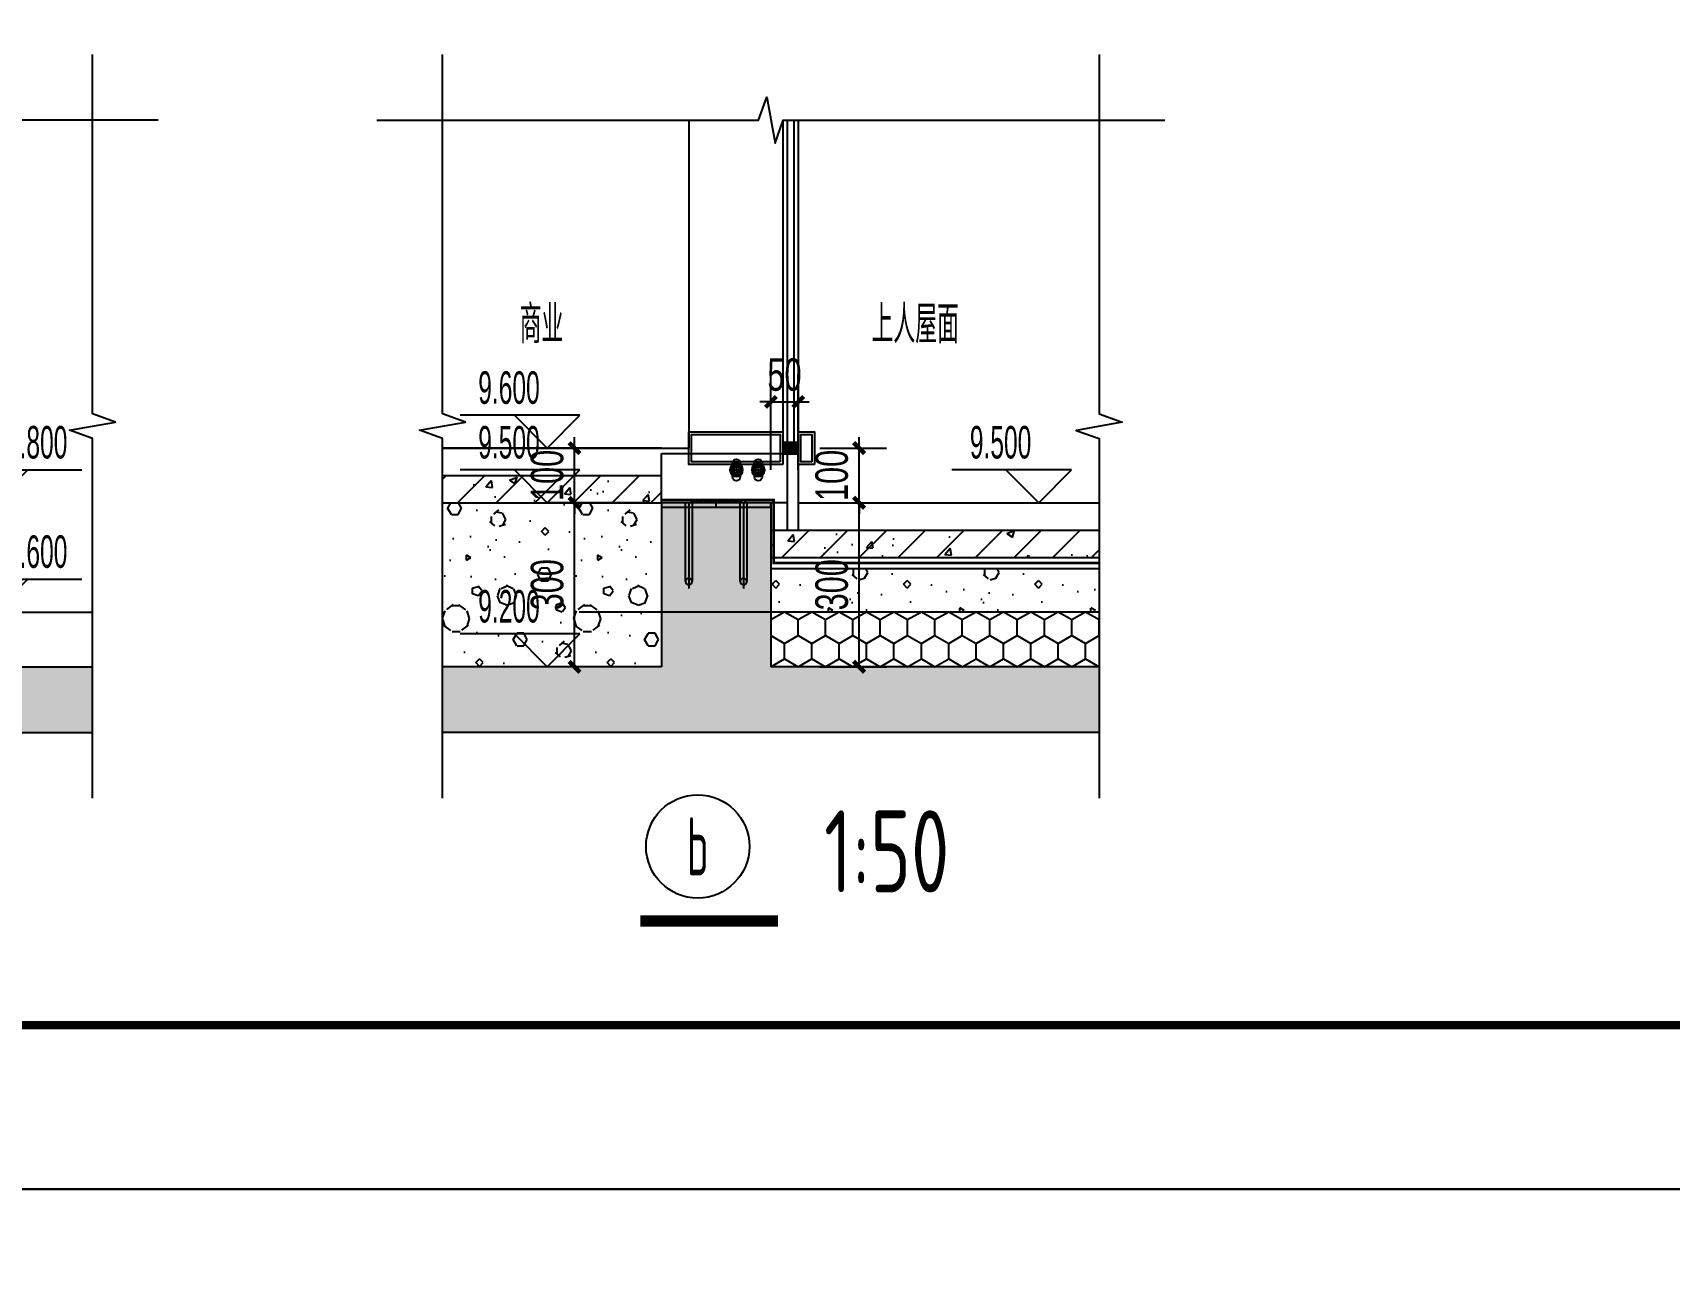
# Model space of a CAD drawing. Extents: x -409435 to 356702, y -107829 to 330904.
# Drawn here: x -6385 to 8573, y 151967 to 163276 of the extents above; entities that cross this region are included whole.
import ezdxf
from ezdxf.enums import TextEntityAlignment as Align

# ---------------------------------------------------------------- set-up
doc = ezdxf.new("R2010")
doc.units = 0
doc.header["$LTSCALE"] = 1000
doc.header["$MEASUREMENT"] = 0
doc.linetypes.add('DASH', pattern=[0.35, 0.25, -0.1])
for name, color, linetype in [('01-标注_尺寸', 124, 'Continuous'), ('01-标注_标高', 200, 'Continuous'), ('01-标注_符号', 200, 'Continuous'), ('02-TEXT_标注', 130, 'Continuous'), ('05-填充_天正', 26, 'Continuous'), ('A-C_窗', 140, 'Continuous'), ('A-D_龙骨', 152, 'Continuous'), ('A-O_屋面', 201, 'Continuous'), ('A-SUR_保温', 222, 'Continuous'), ('A-SUR_面层', 191, 'Continuous'), ('A_STR-砼墙', 51, 'Continuous'), ('DIM_SYMB', 3, 'Continuous'), ('建-标注-文本', 254, 'Continuous'), ('钢龙骨', 173, 'Continuous')]:
    doc.layers.add(name, color=color, linetype=linetype)
doc.layers.add('04-不打印_辅助线', color=165, linetype='Continuous', plot=False)
doc.styles.add('_TCH_DIM', font='ros.shx', dxfattribs={"width": 0.8, "height": 2, "bigfont": 'jd.shx'})
doc.styles.add('_TCH_DIM_T3', font='ros.shx', dxfattribs={"width": 0.705882, "bigfont": 'jd.shx'})
doc.styles.get("Standard").update_dxf_attribs({"font": 'GBENOR', "bigfont": 'GBCBIG'})
doc.dimstyles.new('_TCH_ARCH&&20', dxfattribs={"dimtxt": 59.5, "dimasz": 20, "dimexe": 50, "dimexo": 60, "dimgap": 20, "dimtad": 1, "dimdec": 0, "dimzin": 0, "dimdsep": 46, "dimtxsty": '_TCH_DIM_T3', "dimblk": 'ARCHTICK', "dimcen": 0.09, "dimclrt": 7, "dimazin": 2, "dimtfac": 1, "dimtdec": 0, "dimtix": 1, "dimtmove": 2, "dimatfit": 3, "dimfxl": 0, "dimtolj": 1, "dimtzin": 0, "dimarcsym": 0})

# ---------------------------------------------------------------- blocks, each defined once
blk = doc.blocks.new('图框-A1+1-4')
for points, const_width in [([(0, 0), (1051, 0), (1051, 594), (0, 594)], 0.05), ([(976, 584), (25, 584), (25, 10), (976, 10)], 0.5)]:
    blk.add_lwpolyline(points, close=True, dxfattribs=dict(const_width=const_width))
blk = doc.blocks.new('X-104 14#平面')
for points in [[(-18433.5, 152700), (139216.5, 152700), (139216.5, 241800), (-18433.5, 241800)], [(-18433.5, 63600), (139216.5, 63600), (139216.5, 152700), (-18433.5, 152700)]]:
    blk.add_lwpolyline(points, close=True)
at = {"xscale": 150, "yscale": 150, "zscale": 150}
for p in [(-18433.5, 152700), (-18433.5, 63600)]:
    blk.add_blockref('图框-A1+1-4', p, dxfattribs=at)
blk = doc.blocks.new('A$C3E4542A3')
at = {"layer": '钢龙骨', "color": 8}
for p, q in [((75, 90), (-25, 90)), ((-35, 60), (-61, 60)), ((-55, 73), (-55, 47)), ((-48, 73), (-48, 47)), ((-41, 47), (-41, 73)), ((5, 60), (-21, 60)), ((-15, 73), (-15, 47)), ((-8, 73), (-8, 47)), ((-1, 47), (-1, 73)), ((-71, -8), (-71, 0)), ((-71, 0), (129, 0)), ((-27, 0), (-27, -144)), ((75, 6), (-25, 6)), ((-21, 0), (-21, -156.6)), ((-15, -144), (-15, 0)), ((29, -8), (29, 3)), ((73, 0), (73, -144)), ((79, 0), (79, -156.6)), ((85, -144), (85, 0)), ((129, 0), (129, -8)), ((129, -8), (-71, -8))]:
    blk.add_line(p, q, dxfattribs=at)
for points in [[(129, 90), (-101, 90), (-101, 0), (129, 0)], [(-39, 65.6), (-48, 70), (-57, 65.6), (-57, 54.4), (-48, 50), (-39, 54.4)], [(1, 65.6), (-8, 70), (-17, 65.6), (-17, 54.4), (-8, 50), (1, 54.4)]]:
    blk.add_lwpolyline(points, close=True, dxfattribs=at)
for centre, radius in [((-48, 60), 12), ((-48, 60), 9), ((-48, 60), 6), ((-8, 60), 12), ((-8, 60), 9), ((-8, 60), 6), ((-21, -144), 6), ((79, -144), 6)]:
    blk.add_circle(centre, radius, dxfattribs=at)
for centre, radius, start, end in [((-48, 73), 7, 0, 180), ((-48, 60), 5.05, 180, 90), ((-8, 73), 7, 0, 180), ((-8, 60), 5.05, 180, 90), ((-48, 47), 7, 180, 0), ((-8, 47), 7, 180, 0), ((-20, 0), 5, 0, 180), ((-15, 0), 5, 0, 120), ((-10, 0), 5, 0, 120), ((-5, 0), 5, 0, 120), ((0, 0), 5, 0, 120), ((5, 0), 5, 0, 120), ((10, 0), 5, 0, 120), ((15, 0), 5, 0, 120), ((20, 0), 5, 0, 120), ((25, 0), 5, 0, 120), ((30, 0), 5, 0, 120), ((35, 0), 5, 0, 120), ((40, 0), 5, 0, 120), ((45, 0), 5, 0, 120), ((50, 0), 5, 0, 120), ((55, 0), 5, 0, 120), ((60, 0), 5, 0, 120), ((65, 0), 5, 0, 120), ((70, 0), 5, 0, 120)]:
    blk.add_arc(centre, radius, start, end, dxfattribs=at)
blk = doc.blocks.new('kyuhtr')
for points in [[(-30, -30), (0, -30), (0, 30), (-30, 30)], [(28, -30), (200, -30), (200, 30), (28, 30)], [(-25, -25), (-5, -25), (-5, 25), (-25, 25)], [(33, -25), (195, -25), (195, 25), (33, 25)]]:
    blk.add_lwpolyline(points, close=True)
at = {"const_width": 25}
blk.add_lwpolyline([(28, 0), (0, 0)], dxfattribs=at)
blk = doc.blocks.new('000')
at = {"layer": 'A-C_窗'}
for points in [[(-100, 700), (-100, 100)], [(-92, 700), (-92, 100)], [(-80, 700), (-80, 100)], [(-72, 700), (-72, 100)], [(100, 700), (100, 100)]]:
    blk.add_lwpolyline(points, dxfattribs=at)
at = {"layer": 'A-SUR_面层'}
for p, q in [((-100, 100), (-100, -50)), ((-80, 100), (-80, -50))]:
    blk.add_line(p, q, dxfattribs=at)
at = {"layer": 'A-D_龙骨'}
blk.add_blockref('kyuhtr', (-100, 100), dxfattribs=at)
blk = doc.blocks.new('$LinePat$聚苯板')
at = {"color": 0}
for p, q in [((14.8, -8.6), (0, 0)), ((29.7, 0), (14.8, -8.6)), ((14.8, -8.6), (14.8, -25.7)), ((14.8, -25.7), (0, -34.3)), ((0, -34.3), (0, -51.4)), ((29.7, -34.3), (14.8, -25.7)), ((0, -51.4), (14.8, -60)), ((14.8, -60), (29.7, -51.4))]:
    blk.add_line(p, q, dxfattribs=at)
blk = doc.blocks.new('_ArchTick')
at = {"color": 0, "linetype": 'ByBlock', "const_width": 0.4}
blk.add_lwpolyline([(-0.5, -0.5), (0.5, 0.5)], dxfattribs=at)
blk = doc.blocks.new('*D2899')
at = {"layer": '01-标注_尺寸', "color": 0, "lineweight": -2, "transparency": 16777216}
for p, q in [((-1638.8, 640), (-1638.8, 660)), ((-1710.6, 640), (-1588.8, 640)), ((-1638.8, 540), (-1638.8, 640)), ((-1710.6, 540), (-1588.8, 540)), ((-1638.8, 540), (-1638.8, 520))]:
    blk.add_line(p, q, dxfattribs=at)
at = {"layer": 'Defpoints', "color": 0, "transparency": 16777216}
for p in [(-1770.6, 640), (-1638.8, 640), (-1770.6, 540)]:
    blk.add_point(p, dxfattribs=at)
at = {"layer": '01-标注_尺寸', "color": 0, "lineweight": -2, "transparency": 16777216, "xscale": 20, "yscale": 20, "zscale": 20}
for p, rotation in [((-1638.8, 640), 270), ((-1638.8, 540), 90)]:
    blk.add_blockref('_ArchTick', p, dxfattribs=dict(at, rotation=rotation))
at = {"layer": '01-标注_尺寸', "color": 7, "transparency": 16777216, "insert": (-1688.5, 590), "char_height": 59.5, "attachment_point": 5, "rotation": 90, "style": '_TCH_DIM_T3'}
blk.add_mtext('\\A1;100', dxfattribs=at)
blk = doc.blocks.new('*D2900')
at = {"layer": '01-标注_尺寸', "color": 0, "lineweight": -2, "transparency": 16777216}
for p, q in [((-1710.6, 540), (-1588.8, 540)), ((-1638.8, 240), (-1638.8, 540)), ((-1710.6, 240), (-1588.8, 240))]:
    blk.add_line(p, q, dxfattribs=at)
at = {"layer": 'Defpoints', "color": 0, "transparency": 16777216}
for p in [(-1770.6, 540), (-1638.8, 540), (-1770.6, 240)]:
    blk.add_point(p, dxfattribs=at)
at = {"layer": '01-标注_尺寸', "color": 0, "lineweight": -2, "transparency": 16777216, "xscale": 20, "yscale": 20, "zscale": 20}
for p, rotation in [((-1638.8, 540), 90), ((-1638.8, 240), 270)]:
    blk.add_blockref('_ArchTick', p, dxfattribs=dict(at, rotation=rotation))
at = {"layer": '01-标注_尺寸', "color": 7, "transparency": 16777216, "insert": (-1688.5, 390), "char_height": 59.5, "attachment_point": 5, "rotation": 90, "style": '_TCH_DIM_T3'}
blk.add_mtext('\\A1;300', dxfattribs=at)
blk = doc.blocks.new('*D2901')
at = {"layer": '01-标注_尺寸', "color": 0, "lineweight": -2, "transparency": 16777216}
for p, q in [((-1800, 600), (-1800, 774.5)), ((-1750, 600), (-1750, 774.5)), ((-1800, 724.5), (-1820, 724.5)), ((-1800, 724.5), (-1750, 724.5)), ((-1750, 724.5), (-1730, 724.5))]:
    blk.add_line(p, q, dxfattribs=at)
at = {"layer": 'Defpoints', "color": 0, "transparency": 16777216}
for p in [(-1750, 724.5), (-1800, 540), (-1750, 540)]:
    blk.add_point(p, dxfattribs=at)
at = {"layer": '01-标注_尺寸', "color": 0, "lineweight": -2, "transparency": 16777216, "xscale": 20, "yscale": 20, "zscale": 20}
blk.add_blockref('_ArchTick', (-1800, 724.5), dxfattribs=at)
at = {"layer": '01-标注_尺寸', "color": 0, "lineweight": -2, "transparency": 16777216, "xscale": 20, "yscale": 20, "zscale": 20, "rotation": 180}
blk.add_blockref('_ArchTick', (-1750, 724.5), dxfattribs=at)
at = {"layer": '01-标注_尺寸', "color": 7, "transparency": 16777216, "insert": (-1775, 774.2), "char_height": 59.5, "attachment_point": 5, "style": '_TCH_DIM_T3'}
blk.add_mtext('\\A1;50', dxfattribs=at)
blk = doc.blocks.new('*D2902')
at = {"layer": '01-标注_尺寸', "color": 0, "lineweight": -2, "transparency": 16777216}
for p, q in [((-2158.9, 640), (-2158.9, 660)), ((-2031.1, 640), (-2208.9, 640)), ((-2158.9, 540), (-2158.9, 640)), ((-2031.1, 540), (-2208.9, 540)), ((-2158.9, 540), (-2158.9, 520))]:
    blk.add_line(p, q, dxfattribs=at)
at = {"layer": 'Defpoints', "color": 0, "transparency": 16777216}
for p in [(-2158.9, 640), (-1971.1, 640), (-1971.1, 540)]:
    blk.add_point(p, dxfattribs=at)
at = {"layer": '01-标注_尺寸', "color": 0, "lineweight": -2, "transparency": 16777216, "xscale": 20, "yscale": 20, "zscale": 20}
for p, rotation in [((-2158.9, 640), 270), ((-2158.9, 540), 90)]:
    blk.add_blockref('_ArchTick', p, dxfattribs=dict(at, rotation=rotation))
at = {"layer": '01-标注_尺寸', "color": 7, "transparency": 16777216, "insert": (-2208.7, 590), "char_height": 59.5, "attachment_point": 5, "rotation": 90, "style": '_TCH_DIM_T3'}
blk.add_mtext('\\A1;100', dxfattribs=at)
blk = doc.blocks.new('*D2903')
at = {"layer": '01-标注_尺寸', "color": 0, "lineweight": -2, "transparency": 16777216}
for p, q in [((-2031.1, 540), (-2208.9, 540)), ((-2158.9, 240), (-2158.9, 540)), ((-2031.1, 240), (-2208.9, 240))]:
    blk.add_line(p, q, dxfattribs=at)
at = {"layer": 'Defpoints', "color": 0, "transparency": 16777216}
for p in [(-2158.9, 540), (-1971.1, 540), (-1971.1, 240)]:
    blk.add_point(p, dxfattribs=at)
at = {"layer": '01-标注_尺寸', "color": 0, "lineweight": -2, "transparency": 16777216, "xscale": 20, "yscale": 20, "zscale": 20}
for p, rotation in [((-2158.9, 540), 90), ((-2158.9, 240), 270)]:
    blk.add_blockref('_ArchTick', p, dxfattribs=dict(at, rotation=rotation))
at = {"layer": '01-标注_尺寸', "color": 7, "transparency": 16777216, "insert": (-2208.7, 390), "char_height": 59.5, "attachment_point": 5, "rotation": 90, "style": '_TCH_DIM_T3'}
blk.add_mtext('\\A1;300', dxfattribs=at)
blk = doc.blocks.new('*D2894')
at = {"layer": '01-标注_尺寸', "color": 0, "lineweight": -2, "transparency": 16777216}
for p, q in [((418.1, 640), (418.1, 660)), ((490, 640), (368.1, 640)), ((418.1, 540), (418.1, 640)), ((490, 540), (368.1, 540)), ((418.1, 540), (418.1, 520))]:
    blk.add_line(p, q, dxfattribs=at)
at = {"layer": 'Defpoints', "color": 0, "transparency": 16777216}
for p in [(418.1, 640), (550, 640), (550, 540)]:
    blk.add_point(p, dxfattribs=at)
at = {"layer": '01-标注_尺寸', "color": 0, "lineweight": -2, "transparency": 16777216, "xscale": 20, "yscale": 20, "zscale": 20}
for p, rotation in [((418.1, 640), 270), ((418.1, 540), 90)]:
    blk.add_blockref('_ArchTick', p, dxfattribs=dict(at, rotation=rotation))
at = {"layer": '01-标注_尺寸', "color": 7, "transparency": 16777216, "insert": (368.4, 590), "char_height": 59.5, "attachment_point": 5, "rotation": 90, "style": '_TCH_DIM_T3'}
blk.add_mtext('\\A1;100', dxfattribs=at)
blk = doc.blocks.new('*D2895')
at = {"layer": '01-标注_尺寸', "color": 0, "lineweight": -2, "transparency": 16777216}
for p, q in [((490, 540), (368.1, 540)), ((418.1, 240), (418.1, 540)), ((490, 240), (368.1, 240))]:
    blk.add_line(p, q, dxfattribs=at)
at = {"layer": 'Defpoints', "color": 0, "transparency": 16777216}
for p in [(418.1, 540), (550, 540), (550, 240)]:
    blk.add_point(p, dxfattribs=at)
at = {"layer": '01-标注_尺寸', "color": 0, "lineweight": -2, "transparency": 16777216, "xscale": 20, "yscale": 20, "zscale": 20}
for p, rotation in [((418.1, 540), 90), ((418.1, 240), 270)]:
    blk.add_blockref('_ArchTick', p, dxfattribs=dict(at, rotation=rotation))
at = {"layer": '01-标注_尺寸', "color": 7, "transparency": 16777216, "insert": (368.4, 390), "char_height": 59.5, "attachment_point": 5, "rotation": 90, "style": '_TCH_DIM_T3'}
blk.add_mtext('\\A1;300', dxfattribs=at)
blk = doc.blocks.new('*D2896')
at = {"layer": '01-标注_尺寸', "color": 0, "lineweight": -2, "transparency": 16777216}
for p, q in [((550, 600), (550, 774.5)), ((600, 600), (600, 774.5)), ((550, 724.5), (530, 724.5)), ((550, 724.5), (600, 724.5)), ((600, 724.5), (620, 724.5))]:
    blk.add_line(p, q, dxfattribs=at)
at = {"layer": 'Defpoints', "color": 0, "transparency": 16777216}
for p in [(600, 724.5), (550, 540), (600, 540)]:
    blk.add_point(p, dxfattribs=at)
at = {"layer": '01-标注_尺寸', "color": 0, "lineweight": -2, "transparency": 16777216, "xscale": 20, "yscale": 20, "zscale": 20}
blk.add_blockref('_ArchTick', (550, 724.5), dxfattribs=at)
at = {"layer": '01-标注_尺寸', "color": 0, "lineweight": -2, "transparency": 16777216, "xscale": 20, "yscale": 20, "zscale": 20, "rotation": 180}
blk.add_blockref('_ArchTick', (600, 724.5), dxfattribs=at)
at = {"layer": '01-标注_尺寸', "color": 7, "transparency": 16777216, "insert": (575, 774.2), "char_height": 59.5, "attachment_point": 5, "style": '_TCH_DIM_T3'}
blk.add_mtext('\\A1;50', dxfattribs=at)
blk = doc.blocks.new('*D2897')
at = {"layer": '01-标注_尺寸', "color": 0, "lineweight": -2, "transparency": 16777216}
for p, q in [((860, 540), (1021.8, 540)), ((971.8, 340), (971.8, 540)), ((860, 340), (1021.8, 340))]:
    blk.add_line(p, q, dxfattribs=at)
at = {"layer": 'Defpoints', "color": 0, "transparency": 16777216}
for p in [(800, 540), (971.8, 540), (800, 340)]:
    blk.add_point(p, dxfattribs=at)
at = {"layer": '01-标注_尺寸', "color": 0, "lineweight": -2, "transparency": 16777216, "xscale": 20, "yscale": 20, "zscale": 20}
for p, rotation in [((971.8, 540), 90), ((971.8, 340), 270)]:
    blk.add_blockref('_ArchTick', p, dxfattribs=dict(at, rotation=rotation))
at = {"layer": '01-标注_尺寸', "color": 7, "transparency": 16777216, "insert": (922.1, 440), "char_height": 59.5, "attachment_point": 5, "rotation": 90, "style": '_TCH_DIM_T3'}
blk.add_mtext('\\A1;200', dxfattribs=at)
blk = doc.blocks.new('*D2898')
at = {"layer": '01-标注_尺寸', "color": 0, "lineweight": -2, "transparency": 16777216}
for p, q in [((971.8, 340), (971.8, 360)), ((860, 340), (1021.8, 340)), ((971.8, 240), (971.8, 340)), ((860, 240), (1021.8, 240)), ((971.8, 240), (971.8, 220))]:
    blk.add_line(p, q, dxfattribs=at)
at = {"layer": 'Defpoints', "color": 0, "transparency": 16777216}
for p in [(800, 340), (971.8, 340), (800, 240)]:
    blk.add_point(p, dxfattribs=at)
at = {"layer": '01-标注_尺寸', "color": 0, "lineweight": -2, "transparency": 16777216, "xscale": 20, "yscale": 20, "zscale": 20}
for p, rotation in [((971.8, 340), 270), ((971.8, 240), 90)]:
    blk.add_blockref('_ArchTick', p, dxfattribs=dict(at, rotation=rotation))
at = {"layer": '01-标注_尺寸', "color": 7, "transparency": 16777216, "insert": (922.1, 290), "char_height": 59.5, "attachment_point": 5, "rotation": 90, "style": '_TCH_DIM_T3'}
blk.add_mtext('\\A1;100', dxfattribs=at)
blk = doc.blocks.new('b')
at = {"layer": '05-填充_天正'}
h = blk.add_hatch(dxfattribs=at)
h.set_pattern_fill('钢筋混凝土', color=256, scale=20, style=0)
h.set_pattern_definition([(45, (59320.945, -198084.91), (-35.355339, 35.355339), []), (50, (59320.95, -198084.91), (143.452037, -12.55043), [15, -165]), (355, (59320.95, -198084.91), (-27.75027, 150.43843), [12, -132]), (100.4514, (59332.9, -198085.96), (115.70188, 137.88791), [12.74804, -140.22842]), (46.1842, (59320.95, -198044.91), (213.44821, -33.1038), [22.5, -247.5]), (96.6356, (59338.73, -198047.67), (186.93254, 194.82357), [19.12206, -210.3426]), (351.1842, (59320.95, -198044.9), (186.9324, 194.82372), [18, -198]), (21, (59340.95, -198054.91), (119.38141, -80.52378), [15, -165]), (326, (59340.95, -198054.91), (48.66307, 145.03001), [12, -132]), (71.4514, (59350.9, -198061.62), (168.04453, 64.5061), [12.74804, -140.22842]), (37.5, (59320.945, -198084.91), (2.431971, 66.578771), [0, -130.4, 0, -134, 0, -132.5]), (7.5, (59320.945, -198084.91), (52.613907, 78.882342), [0, -76.4, 0, -127.4, 0, -50.5]), (327.5, (59276.345, -198084.91), (106.764487, -4.510974), [0, -50, 0, -156, 0, -207]), (317.5, (59256.345, -198084.91), (116.637234, 20.020996), [0, -65, 0, -103.6, 0, -147])])
h.paths.add_polyline_path([(-2000, 590), (-2400, 590), (-2400, 540), (-2000, 540)])
for points in [[(-2000, 540), (-2000, 240), (-1883.3, 200), (-1800, 240), (-1800, 540)], [(-1883.3, 200), (-2000, 240), (-2400, 240), (-2400, 120), (-1850, 120)], [(-1200, 120), (-1200, 240), (-1800, 240), (-1883.3, 200), (-1850, 120)]]:
    blk.add_hatch(color=256, dxfattribs=at).paths.add_polyline_path(points)
h = blk.add_hatch(dxfattribs=at)
h.set_pattern_fill('钢筋混凝土', color=256, scale=20, style=0)
h.set_pattern_definition([(45, (56210.783, -169149), (-35.355339, 35.355339), []), (50, (56210.78, -169149), (143.45204, -12.55043), [15, -165]), (355, (56210.78, -169149), (-27.75027, 150.43843), [12, -132]), (100.4514, (56222.74, -169150.05), (115.70188, 137.88791), [12.74804, -140.22842]), (46.1842, (56210.78, -169109), (213.44821, -33.1038), [22.5, -247.5]), (96.6356, (56228.57, -169111.76), (186.93254, 194.82357), [19.12206, -210.3426]), (351.1842, (56210.78, -169109), (186.9324, 194.82372), [18, -198]), (21, (56230.78, -169119), (119.38141, -80.52378), [15, -165]), (326, (56230.78, -169119), (48.66307, 145.03001), [12, -132]), (71.4514, (56240.73, -169125.71), (168.04453, 64.5061), [12.74804, -140.22842]), (37.5, (56210.78, -169149), (2.431971, 66.578771), [0, -130.4, 0, -134, 0, -132.5]), (7.5, (56210.78, -169149), (52.613907, 78.882342), [0, -76.4, 0, -127.4, 0, -50.5]), (327.5, (56166.18, -169149), (106.764487, -4.510974), [0, -50, 0, -156, 0, -207]), (317.5, (56146.18, -169149), (116.637234, 20.020996), [0, -65, 0, -103.6, 0, -147])])
h.paths.add_polyline_path([(-1800, 490), (-1200, 490), (-1200, 440), (-1800, 440)])
at = {"layer": 'A-SUR_保温'}
h = blk.add_hatch(dxfattribs=at)
h.set_pattern_fill('加气混凝土', color=26, scale=20)
h.set_pattern_definition([(0, (59391.75, -198158.1), (120, 240), [0, -240]), (0, (59251.35, -198190.5), (120, 240), [0, -240]), (0, (59329.35, -198192.9), (120, 240), [0, -240]), (0, (59414.55, -198122.1), (120, 240), [0, -240]), (0, (59314.95, -198204.9), (120, 240), [0, -240]), (0, (59438.55, -197970.9), (120, 240), [0, -240]), (0, (59365.35, -197990.1), (120, 240), [0, -240]), (0, (59403.75, -198020.1), (120, 240), [0, -240]), (0, (59208.15, -198024.9), (120, 240), [0, -240]), (0, (59325.75, -198035.7), (120, 240), [0, -240]), (0, (59280.15, -198096.9), (120, 240), [0, -240]), (0, (59282.55, -198186.9), (120, 240), [0, -240]), (0, (59372.55, -198196.5), (120, 240), [0, -240]), (0, (59438.55, -198090.9), (120, 240), [0, -240]), (0, (59214.15, -198128.1), (120, 240), [0, -240]), (0, (59234.55, -198087.3), (120, 240), [0, -240]), (0, (59328.15, -198104.1), (120, 240), [0, -240]), (0, (59294.55, -198138.9), (120, 240), [0, -240]), (0, (59275.35, -198059.7), (120, 240), [0, -240]), (0, (59305.35, -197969.7), (120, 240), [0, -240]), (0, (59223.75, -198178.5), (120, 240), [0, -240]), (0, (59355.75, -198018.9), (120, 240), [0, -240]), (0, (59244.15, -198015.3), (120, 240), [0, -240]), (0, (59224.95, -197984.1), (120, 240), [0, -240]), (130.601294, (59423.802, -198046.053), (-599.9999934, 720.00000315), [10.53662, -4414.8444]), (18.434949, (59406.66, -198041.48), (599.999998, 239.999998), [10.8421, -1507.05116]), (90, (59406.66, -198051.77), (120, 240), [10.2857, -469.71426]), (161.56505, (59416.945, -198055.196), (-600.000003, 239.999982), [10.8421, -1507.05116]), (53.130102, (59416.945, -198055.196), (120, 240), [11.42857, -1188.5714]), (135, (59426.09, -198177.48), (-120.000015, 239.999984), [9.69746, -669.12504]), (45, (59412.37, -198177.48), (120, 240), [9.69746, -669.12504]), (135, (59419.23, -198184.34), (-120.000015, 239.999984), [9.69746, -669.12504]), (45, (59419.23, -198184.34), (120, 240), [9.69746, -669.12504]), (116.56505, (59310.66, -198016.34), (-2e-05, 479.99999), [12.77753, -255.5506]), (180, (59304.95, -198004.9), (-120, 240), [13.7143, -226.2857]), (63.43495, (59285.52, -198016.34), (1e-06, 480), [12.77753, -255.5506]), (116.56505, (59291.23, -198027.77), (-2e-05, 479.99999), [12.77753, -255.5506]), (0, (59291.23, -198027.77), (120, 240), [13.7143, -226.2857]), (63.43495, (59304.95, -198027.77), (1e-06, 480), [12.77753, -255.5506]), (107.102728, (59400.945, -198097.481), (-359.99998624, 1200.00000194), [15.54454, -6513.161]), (143.972626, (59396.374, -198082.624), (-2279.9999711, 1679.9999981), [15.54454, -3248.808]), (180, (59383.8, -198073.48), (-120, 240), [14.85714, -225.14284]), (36.027373, (59356.374, -198082.624), (2279.9999832, 1679.9999819), [15.54454, -3248.808]), (71.565051, (59351.802, -198096.34), (360.000002, 1199.999998), [14.45613, -1503.43712]), (107.102728, (59356.374, -198111.196), (-359.99998624, 1200.00000194), [15.54454, -6513.161]), (143.972626, (59368.945, -198120.338), (-2279.9999711, 1679.9999981), [15.54454, -3248.808]), (0, (59368.95, -198120.34), (120, 240), [14.85714, -225.14284]), (36.027373, (59383.802, -198120.338), (2279.9999832, 1679.9999819), [15.54454, -3248.808]), (71.565051, (59396.374, -198111.196), (360.000002, 1199.999998), [14.45613, -1503.43712]), (150.255118, (59403.23, -197985.48), (-360.000001, 239.999997), [9.214, -1925.72784]), (90, (59395.23, -197990.05), (120, 240), [9.14286, -470.8571]), (29.744881, (59395.23, -197990.053), (360, 239.999999), [9.214, -1925.72784]), (116.56505, (59347.23, -198155.77), (-2e-05, 479.99999), [12.77753, -255.5506]), (168.690067, (59341.517, -198144.338), (-1080.0000008, 239.999994), [11.6549, -2435.8742]), (41.185925, (59320.945, -198150.053), (2999.9999818, 2639.9999769), [12.14874, -5090.3208]), (90, (59320.95, -198161.48), (120, 240), [11.42857, -468.5714]), (138.814074, (59330.088, -198169.481), (-2999.9999467, 2640.0000168), [12.14874, -5090.3208]), (16.699244, (59330.088, -198169.481), (3959.9999702, 1199.9999874), [11.93178, -4999.415]), (60.945396, (59341.517, -198166.053), (119.9999997, 239.9999979), [11.76643, -4930.1358]), (109.983106, (59246.66, -198055.196), (-600.00000226, 1679.99999555), [13.3768, -5604.879]), (155.556045, (59242.088, -198042.624), (-1560.00000595, 719.99998504), [13.8092, -5786.0526]), (24.4439547, (59216.945, -198042.624), (1560.0000008, 719.99999654), [13.8092, -5786.0526]), (70.0168934, (59212.374, -198055.196), (600.0000018, 1679.99999583), [13.3768, -5604.879]), (109.983106, (59216.945, -198067.767), (-600.00000226, 1679.99999555), [13.3768, -5604.879]), (160.016893, (59229.517, -198072.338), (-600.0000004, 239.999989), [13.3768, -2795.751]), (19.983107, (59229.517, -198072.338), (599.9999967, 239.9999996), [13.3768, -2795.751]), (70.0168934, (59242.088, -198067.767), (600.0000018, 1679.99999583), [13.3768, -5604.879]), (122.005383, (59335.802, -198076.91), (-120.000016, 239.9999877), [10.7817, -2253.3736]), (18.434949, (59319.802, -198071.196), (599.999998, 239.999998), [10.8421, -1507.05116]), (90, (59319.8, -198081.48), (120, 240), [10.2857, -469.71426]), (161.56505, (59330.088, -198084.91), (-600.000003, 239.999982), [10.8421, -1507.05116]), (54.462322, (59330.088, -198084.91), (839.9999988, 1199.9999982), [9.83123, -4119.2846]), (116.56505, (59266.09, -198135.2), (-2e-05, 479.99999), [12.77753, -255.5506]), (180, (59260.37, -198123.77), (-120, 240), [12.57143, -227.42856]), (59.036243, (59240.945, -198135.196), (120.0000004, 239.9999988), [13.3279, -2785.5288]), (120.963756, (59247.802, -198146.624), (-120.0000164, 239.999989), [13.3279, -2785.5288]), (0, (59247.8, -198146.62), (120, 240), [12.57143, -227.42856]), (63.43495, (59260.37, -198146.62), (1e-06, 480), [12.77753, -255.5506])])
h.paths.add_polyline_path([(-2000, 540), (-2400, 540), (-2400, 240), (-2000, 240)])
h = blk.add_hatch(dxfattribs=at)
h.set_pattern_fill('加气混凝土', color=26, scale=20)
h.set_pattern_definition([(0, (-66546.56, -37214.77), (120, 240), [0, -240]), (0, (-66686.96, -37247.17), (120, 240), [0, -240]), (0, (-66608.96, -37249.57), (120, 240), [0, -240]), (0, (-66523.76, -37178.77), (120, 240), [0, -240]), (0, (-66623.36, -37261.57), (120, 240), [0, -240]), (0, (-66499.76, -37027.57), (120, 240), [0, -240]), (0, (-66572.96, -37046.77), (120, 240), [0, -240]), (0, (-66534.56, -37076.77), (120, 240), [0, -240]), (0, (-66730.16, -37081.57), (120, 240), [0, -240]), (0, (-66612.56, -37092.37), (120, 240), [0, -240]), (0, (-66658.16, -37153.57), (120, 240), [0, -240]), (0, (-66655.76, -37243.57), (120, 240), [0, -240]), (0, (-66565.76, -37253.17), (120, 240), [0, -240]), (0, (-66499.76, -37147.57), (120, 240), [0, -240]), (0, (-66724.16, -37184.77), (120, 240), [0, -240]), (0, (-66703.76, -37143.97), (120, 240), [0, -240]), (0, (-66610.16, -37160.77), (120, 240), [0, -240]), (0, (-66643.76, -37195.57), (120, 240), [0, -240]), (0, (-66662.96, -37116.37), (120, 240), [0, -240]), (0, (-66632.96, -37026.37), (120, 240), [0, -240]), (0, (-66714.56, -37235.17), (120, 240), [0, -240]), (0, (-66582.56, -37075.57), (120, 240), [0, -240]), (0, (-66694.16, -37071.97), (120, 240), [0, -240]), (0, (-66713.36, -37040.77), (120, 240), [0, -240]), (130.601294, (-66514.502, -37102.713), (-599.9999934, 720.0000031), [10.5366, -4414.8444]), (18.43495, (-66531.645, -37098.14), (599.999998, 239.999998), [10.8421, -1507.05116]), (90, (-66531.64, -37108.43), (120, 240), [10.2857, -469.71426]), (161.56505, (-66521.36, -37111.856), (-600.000003, 239.999982), [10.8421, -1507.05116]), (53.1301, (-66521.36, -37111.856), (120, 240), [11.4286, -1188.5714]), (135, (-66512.22, -37234.14), (-120.00001, 239.99998), [9.6975, -669.12504]), (45, (-66525.93, -37234.14), (120, 240), [9.6975, -669.12504]), (135, (-66519.07, -37241), (-120.00001, 239.99998), [9.6975, -669.12504]), (45, (-66519.07, -37241), (120, 240), [9.6975, -669.12504]), (116.56505, (-66627.64, -37073), (-2e-05, 480), [12.7775, -255.5506]), (180, (-66633.36, -37061.57), (-120, 240), [13.7143, -226.2857]), (63.43495, (-66652.79, -37073), (1e-06, 480), [12.7775, -255.5506]), (116.56505, (-66647.07, -37084.43), (-2e-05, 480), [12.7775, -255.5506]), (0, (-66647.07, -37084.43), (120, 240), [13.7143, -226.2857]), (63.43495, (-66633.36, -37084.43), (1e-06, 480), [12.7775, -255.5506]), (107.102728, (-66537.359, -37154.141), (-359.9999862, 1200.0000019), [15.54454, -6513.161]), (143.972626, (-66541.93, -37139.284), (-2279.999971, 1679.999998), [15.54454, -3248.808]), (180, (-66554.5, -37130.14), (-120, 240), [14.85714, -225.14284]), (36.027373, (-66581.93, -37139.284), (2279.999983, 1679.999982), [15.54454, -3248.808]), (71.56505, (-66586.5, -37153), (360.000002, 1199.999998), [14.4561, -1503.4371]), (107.102728, (-66581.93, -37167.856), (-359.9999862, 1200.0000019), [15.54454, -6513.161]), (143.972626, (-66569.359, -37176.998), (-2279.999971, 1679.999998), [15.54454, -3248.808]), (0, (-66569.36, -37177), (120, 240), [14.85714, -225.14284]), (36.027373, (-66554.502, -37176.998), (2279.999983, 1679.999982), [15.54454, -3248.808]), (71.56505, (-66541.93, -37167.856), (360.000002, 1199.999998), [14.4561, -1503.4371]), (150.25512, (-66535.073, -37042.14), (-360.000001, 239.999997), [9.214, -1925.72784]), (90, (-66543.07, -37046.71), (120, 240), [9.14286, -470.8571]), (29.74488, (-66543.073, -37046.713), (360, 239.999999), [9.214, -1925.72784]), (116.56505, (-66591.07, -37212.43), (-2e-05, 480), [12.7775, -255.5506]), (168.690067, (-66596.787, -37200.998), (-1080.000001, 239.999994), [11.6549, -2435.8742]), (41.185925, (-66617.359, -37206.713), (2999.9999818, 2639.9999769), [12.14874, -5090.3208]), (90, (-66617.36, -37218.14), (120, 240), [11.4286, -468.5714]), (138.814074, (-66608.216, -37226.141), (-2999.9999467, 2640.0000168), [12.14874, -5090.3208]), (16.699244, (-66608.216, -37226.141), (3959.9999702, 1199.9999874), [11.9318, -4999.415]), (60.945396, (-66596.787, -37222.713), (119.9999997, 239.9999979), [11.7664, -4930.1358]), (109.983106, (-66691.645, -37111.856), (-600.0000023, 1679.9999956), [13.3768, -5604.879]), (155.556045, (-66696.216, -37099.284), (-1560.000006, 719.999985), [13.8092, -5786.0526]), (24.443955, (-66721.359, -37099.284), (1560.0000008, 719.9999965), [13.8092, -5786.0526]), (70.016893, (-66725.93, -37111.856), (600.0000018, 1679.9999958), [13.3768, -5604.879]), (109.983106, (-66721.359, -37124.427), (-600.0000023, 1679.9999956), [13.3768, -5604.879]), (160.016893, (-66708.787, -37128.998), (-600.0000004, 239.999989), [13.3768, -2795.751]), (19.983107, (-66708.787, -37128.998), (599.9999967, 239.9999996), [13.3768, -2795.751]), (70.016893, (-66696.216, -37124.427), (600.0000018, 1679.9999958), [13.3768, -5604.879]), (122.005383, (-66602.502, -37133.57), (-120.000016, 239.999988), [10.7817, -2253.3736]), (18.43495, (-66618.5, -37127.856), (599.999998, 239.999998), [10.8421, -1507.05116]), (90, (-66618.5, -37138.14), (120, 240), [10.2857, -469.71426]), (161.56505, (-66608.216, -37141.57), (-600.000003, 239.999982), [10.8421, -1507.05116]), (54.462322, (-66608.216, -37141.57), (839.9999988, 1199.9999982), [9.8312, -4119.2846]), (116.56505, (-66672.22, -37191.86), (-2e-05, 480), [12.7775, -255.5506]), (180, (-66677.93, -37180.43), (-120, 240), [12.5714, -227.42856]), (59.036243, (-66697.359, -37191.856), (120.0000004, 239.999999), [13.3279, -2785.5288]), (120.963756, (-66690.502, -37203.284), (-120.0000164, 239.999989), [13.3279, -2785.5288]), (0, (-66690.5, -37203.28), (120, 240), [12.5714, -227.42856]), (63.43495, (-66677.93, -37203.28), (1e-06, 480), [12.7775, -255.5506])])
h.paths.add_polyline_path([(-1200, 420), (-1200, 340), (-1800, 340), (-1800, 420)])
at = {"layer": '01-标注_标高'}
for p, q in [((-2148.9, 700), (-2367.7, 700)), ((-2208.9, 640), (-2268.9, 700)), ((-2208.9, 640), (-2148.9, 700)), ((-2148.9, 600), (-2367.7, 600)), ((-2208.9, 540), (-2268.9, 600)), ((-2208.9, 540), (-2148.9, 600)), ((-1250.4, 600), (-1469.2, 600)), ((-1310.4, 540), (-1370.4, 600)), ((-1310.4, 540), (-1250.4, 600)), ((-2148.9, 300), (-2367.7, 300)), ((-2208.9, 240), (-2268.9, 300)), ((-2208.9, 240), (-2148.9, 300))]:
    blk.add_line(p, q, dxfattribs=at)
at = {"layer": '01-标注_符号'}
for points in [[(-2400, 0), (-2400, 657.5), (-2442, 672.8), (-2358, 687.6), (-2400, 702.5), (-2400, 1360)], [(-1200, 1360), (-1200, 702.5), (-1158, 687.2), (-1242, 672.4), (-1200, 657.5), (-1200, 0)], [(-2520, 1240), (-1822.5, 1240), (-1807.2, 1282), (-1792.4, 1198), (-1777.5, 1240), (-1080, 1240)]]:
    blk.add_lwpolyline(points, dxfattribs=at)
at = {"layer": '04-不打印_辅助线'}
blk.add_lwpolyline([(-1200, 340), (-2150.6, 340)], dxfattribs=at)
at = {"layer": 'A-O_屋面', "linetype": 'DASH', "ltscale": 0.2, "const_width": 5}
blk.add_lwpolyline([(-1200, 430), (-1795, 430), (-1795, 545), (-2000, 545)], dxfattribs=at)
at = {"layer": 'A-SUR_保温'}
for p, q in [((-2000, 640), (-2400, 640)), ((-1750, 540), (-1200, 540)), ((-1800, 490), (-1200, 490)), ((-1800, 440), (-1200, 440)), ((-1800, 420), (-1200, 420)), ((-1200, 340), (-1800, 340))]:
    blk.add_line(p, q, dxfattribs=at)
for points in [[(-2400, 640), (-1950, 640)], [(-2400, 590), (-2000, 590)], [(-2400, 540), (-2000, 540)]]:
    blk.add_lwpolyline(points, dxfattribs=at)
at = {"layer": 'A_STR-砼墙'}
for p, q in [((-2000, 540), (-2000, 240)), ((-1800, 540), (-2000, 540)), ((-1800, 540), (-1800, 240)), ((-2000, 240), (-2400, 240)), ((-1200, 240), (-1800, 240)), ((-1850, 120), (-2400, 120)), ((-1200, 120), (-1850, 120))]:
    blk.add_line(p, q, dxfattribs=at)
at = {"xscale": -1}
for name, p in [('000', (-1850, 540)), ('A$C3E4542A3', (-1871, 540))]:
    blk.add_blockref(name, p, dxfattribs=at)
at = {"layer": 'A-SUR_保温', "color": 26, "xscale": 1.6839382851345, "yscale": 1.666666666666667, "zscale": 1.666666666666667, "rotation": 179.9999999999583}
for p in [(-1750, 240), (-1700, 240), (-1650, 240), (-1600, 240), (-1550, 240), (-1500, 240), (-1450, 240), (-1400, 240), (-1350, 240), (-1300, 240), (-1250, 240), (-1200, 240)]:
    blk.add_blockref('$LinePat$聚苯板', p, dxfattribs=at)
at = {"layer": '02-TEXT_标注', "width": 0.8}
for s, p in [('商业', (-2259.3, 831.7)), ('上人屋面', (-1616.2, 831.7))]:
    blk.add_text(s, height=69.46, dxfattribs=at).set_placement(p)
at = {"layer": '02-TEXT_标注', "style": '_TCH_DIM', "width": 0.564706}
for s, p in [('9.600', (-2334.9, 721)), ('9.500', (-2334.9, 621)), ('9.500', (-1436.3, 621)), ('9.200', (-2334.9, 321))]:
    blk.add_text(s, height=59.5, dxfattribs=at).set_placement(p)
at = {"layer": '01-标注_尺寸'}
for p1, p2, distance, picture, middle in [((-1800, 540), (-1750, 540), 184.5, '*D2901', (-1775, 774.2)), ((-1971.1, 540), (-1971.1, 640), 187.8, '*D2902', (-2208.7, 590)), ((-1770.6, 540), (-1770.6, 640), -131.9, '*D2899', (-1688.5, 590)), ((-1971.1, 240), (-1971.1, 540), 187.8, '*D2903', (-2208.7, 390)), ((-1770.6, 240), (-1770.6, 540), -131.9, '*D2900', (-1688.5, 390))]:
    dim = blk.add_aligned_dim(p1=p1, p2=p2, distance=distance, dimstyle='_TCH_ARCH&&20', dxfattribs=at)
    dim.commit()
    dim.dimension.update_dxf_attribs({"geometry": picture, "text_midpoint": middle})
blk = doc.blocks.new('a')
at = {"layer": '05-填充_天正'}
for points in [[(600, 540), (600, 240), (683.3, 200), (800, 240), (800, 540)], [(0, 240), (0, 120), (650, 120), (683.3, 200), (600, 240)], [(683.3, 200), (650, 120), (1200, 120), (1200, 240), (800, 240)]]:
    blk.add_hatch(color=256, dxfattribs=at).paths.add_polyline_path(points)
h = blk.add_hatch(dxfattribs=at)
h.set_pattern_fill('钢筋混凝土', color=256, scale=20, style=0)
h.set_pattern_definition([(45, (57410.783, -169149), (-35.355339, 35.355339), []), (50, (57410.78, -169149), (143.45204, -12.55043), [15, -165]), (355, (57410.78, -169149), (-27.75027, 150.43843), [12, -132]), (100.4514, (57422.74, -169150.05), (115.70188, 137.88791), [12.74804, -140.22842]), (46.1842, (57410.78, -169109), (213.44821, -33.1038), [22.5, -247.5]), (96.6356, (57428.57, -169111.76), (186.93254, 194.82357), [19.12206, -210.3426]), (351.1842, (57410.78, -169109), (186.9324, 194.82372), [18, -198]), (21, (57430.78, -169119), (119.38141, -80.52378), [15, -165]), (326, (57430.78, -169119), (48.66307, 145.03001), [12, -132]), (71.4514, (57440.73, -169125.71), (168.04453, 64.5061), [12.74804, -140.22842]), (37.5, (57410.78, -169149), (2.431971, 66.578771), [0, -130.4, 0, -134, 0, -132.5]), (7.5, (57410.78, -169149), (52.613907, 78.882342), [0, -76.4, 0, -127.4, 0, -50.5]), (327.5, (57366.18, -169149), (106.764487, -4.510974), [0, -50, 0, -156, 0, -207]), (317.5, (57346.18, -169149), (116.637234, 20.020996), [0, -65, 0, -103.6, 0, -147])])
h.paths.add_polyline_path([(600, 490), (0, 490), (0, 440), (600, 440)])
at = {"layer": 'A-SUR_保温'}
h = blk.add_hatch(dxfattribs=at)
h.set_pattern_fill('加气混凝土', color=26, scale=20)
h.set_pattern_definition([(0, (-65346.56, -37214.77), (120, 240), [0, -240]), (0, (-65486.96, -37247.17), (120, 240), [0, -240]), (0, (-65408.96, -37249.57), (120, 240), [0, -240]), (0, (-65323.76, -37178.77), (120, 240), [0, -240]), (0, (-65423.36, -37261.57), (120, 240), [0, -240]), (0, (-65299.76, -37027.57), (120, 240), [0, -240]), (0, (-65372.96, -37046.77), (120, 240), [0, -240]), (0, (-65334.56, -37076.77), (120, 240), [0, -240]), (0, (-65530.16, -37081.57), (120, 240), [0, -240]), (0, (-65412.56, -37092.37), (120, 240), [0, -240]), (0, (-65458.16, -37153.57), (120, 240), [0, -240]), (0, (-65455.76, -37243.57), (120, 240), [0, -240]), (0, (-65365.76, -37253.17), (120, 240), [0, -240]), (0, (-65299.76, -37147.57), (120, 240), [0, -240]), (0, (-65524.16, -37184.77), (120, 240), [0, -240]), (0, (-65503.76, -37143.97), (120, 240), [0, -240]), (0, (-65410.16, -37160.77), (120, 240), [0, -240]), (0, (-65443.76, -37195.57), (120, 240), [0, -240]), (0, (-65462.96, -37116.37), (120, 240), [0, -240]), (0, (-65432.96, -37026.37), (120, 240), [0, -240]), (0, (-65514.56, -37235.17), (120, 240), [0, -240]), (0, (-65382.56, -37075.57), (120, 240), [0, -240]), (0, (-65494.16, -37071.97), (120, 240), [0, -240]), (0, (-65513.36, -37040.77), (120, 240), [0, -240]), (130.601294, (-65314.502, -37102.713), (-599.9999934, 720.0000031), [10.5366, -4414.8444]), (18.43495, (-65331.645, -37098.14), (599.999998, 239.999998), [10.8421, -1507.05116]), (90, (-65331.64, -37108.43), (120, 240), [10.2857, -469.71426]), (161.56505, (-65321.36, -37111.856), (-600.000003, 239.999982), [10.8421, -1507.05116]), (53.1301, (-65321.36, -37111.856), (120, 240), [11.4286, -1188.5714]), (135, (-65312.22, -37234.14), (-120.00001, 239.99998), [9.6975, -669.12504]), (45, (-65325.93, -37234.14), (120, 240), [9.6975, -669.12504]), (135, (-65319.07, -37241), (-120.00001, 239.99998), [9.6975, -669.12504]), (45, (-65319.07, -37241), (120, 240), [9.6975, -669.12504]), (116.56505, (-65427.64, -37073), (-2e-05, 480), [12.7775, -255.5506]), (180, (-65433.36, -37061.57), (-120, 240), [13.7143, -226.2857]), (63.43495, (-65452.79, -37073), (1e-06, 480), [12.7775, -255.5506]), (116.56505, (-65447.07, -37084.43), (-2e-05, 480), [12.7775, -255.5506]), (0, (-65447.07, -37084.43), (120, 240), [13.7143, -226.2857]), (63.43495, (-65433.36, -37084.43), (1e-06, 480), [12.7775, -255.5506]), (107.102728, (-65337.359, -37154.141), (-359.9999862, 1200.0000019), [15.54454, -6513.161]), (143.972626, (-65341.93, -37139.284), (-2279.999971, 1679.999998), [15.54454, -3248.808]), (180, (-65354.5, -37130.14), (-120, 240), [14.85714, -225.14284]), (36.027373, (-65381.93, -37139.284), (2279.999983, 1679.999982), [15.54454, -3248.808]), (71.56505, (-65386.5, -37153), (360.000002, 1199.999998), [14.4561, -1503.4371]), (107.102728, (-65381.93, -37167.856), (-359.9999862, 1200.0000019), [15.54454, -6513.161]), (143.972626, (-65369.359, -37176.998), (-2279.999971, 1679.999998), [15.54454, -3248.808]), (0, (-65369.36, -37177), (120, 240), [14.85714, -225.14284]), (36.027373, (-65354.502, -37176.998), (2279.999983, 1679.999982), [15.54454, -3248.808]), (71.56505, (-65341.93, -37167.856), (360.000002, 1199.999998), [14.4561, -1503.4371]), (150.25512, (-65335.073, -37042.14), (-360.000001, 239.999997), [9.214, -1925.72784]), (90, (-65343.07, -37046.71), (120, 240), [9.14286, -470.8571]), (29.74488, (-65343.073, -37046.713), (360, 239.999999), [9.214, -1925.72784]), (116.56505, (-65391.07, -37212.43), (-2e-05, 480), [12.7775, -255.5506]), (168.690067, (-65396.787, -37200.998), (-1080.000001, 239.999994), [11.6549, -2435.8742]), (41.185925, (-65417.359, -37206.713), (2999.9999818, 2639.9999769), [12.14874, -5090.3208]), (90, (-65417.36, -37218.14), (120, 240), [11.4286, -468.5714]), (138.814074, (-65408.216, -37226.141), (-2999.9999467, 2640.0000168), [12.14874, -5090.3208]), (16.699244, (-65408.216, -37226.141), (3959.9999702, 1199.9999874), [11.9318, -4999.415]), (60.945396, (-65396.787, -37222.713), (119.9999997, 239.9999979), [11.7664, -4930.1358]), (109.983106, (-65491.645, -37111.856), (-600.0000023, 1679.9999956), [13.3768, -5604.879]), (155.556045, (-65496.216, -37099.284), (-1560.000006, 719.999985), [13.8092, -5786.0526]), (24.443955, (-65521.359, -37099.284), (1560.0000008, 719.9999965), [13.8092, -5786.0526]), (70.016893, (-65525.93, -37111.856), (600.0000018, 1679.9999958), [13.3768, -5604.879]), (109.983106, (-65521.359, -37124.427), (-600.0000023, 1679.9999956), [13.3768, -5604.879]), (160.016893, (-65508.787, -37128.998), (-600.0000004, 239.999989), [13.3768, -2795.751]), (19.983107, (-65508.787, -37128.998), (599.9999967, 239.9999996), [13.3768, -2795.751]), (70.016893, (-65496.216, -37124.427), (600.0000018, 1679.9999958), [13.3768, -5604.879]), (122.005383, (-65402.502, -37133.57), (-120.000016, 239.999988), [10.7817, -2253.3736]), (18.43495, (-65418.5, -37127.856), (599.999998, 239.999998), [10.8421, -1507.05116]), (90, (-65418.5, -37138.14), (120, 240), [10.2857, -469.71426]), (161.56505, (-65408.216, -37141.57), (-600.000003, 239.999982), [10.8421, -1507.05116]), (54.462322, (-65408.216, -37141.57), (839.9999988, 1199.9999982), [9.8312, -4119.2846]), (116.56505, (-65472.22, -37191.86), (-2e-05, 480), [12.7775, -255.5506]), (180, (-65477.93, -37180.43), (-120, 240), [12.5714, -227.42856]), (59.036243, (-65497.359, -37191.856), (120.0000004, 239.999999), [13.3279, -2785.5288]), (120.963756, (-65490.502, -37203.284), (-120.0000164, 239.999989), [13.3279, -2785.5288]), (0, (-65490.5, -37203.28), (120, 240), [12.5714, -227.42856]), (63.43495, (-65477.93, -37203.28), (1e-06, 480), [12.7775, -255.5506])])
h.paths.add_polyline_path([(0, 420), (0, 340), (600, 340), (600, 420)])
at = {"layer": '01-标注_标高'}
for p, q in [((196.1, 540), (136.1, 600)), ((136.1, 600), (354.8, 600)), ((196.1, 540), (256.1, 600)), ((1021.8, 540), (961.8, 600)), ((961.8, 600), (1180.6, 600)), ((1021.8, 540), (1081.8, 600)), ((1021.8, 340), (961.8, 400)), ((961.8, 400), (1180.6, 400)), ((1021.8, 340), (1081.8, 400))]:
    blk.add_line(p, q, dxfattribs=at)
at = {"layer": '01-标注_符号'}
for points in [[(0, 1360), (0, 702.5), (42, 687.2), (-42, 672.4), (0, 657.5), (0, 0)], [(1200, 0), (1200, 657.5), (1158, 672.8), (1242, 687.6), (1200, 702.5), (1200, 1360)], [(1320, 1240), (622.5, 1240), (607.2, 1198), (592.4, 1282), (577.5, 1240), (-120, 1240)]]:
    blk.add_lwpolyline(points, dxfattribs=at)
at = {"layer": '04-不打印_辅助线'}
blk.add_lwpolyline([(0, 340), (950.6, 340)], dxfattribs=at)
at = {"layer": 'A-O_屋面'}
for p, q in [((550, 540), (0, 540)), ((600, 490), (0, 490)), ((600, 440), (0, 440)), ((600, 420), (0, 420)), ((0, 340), (600, 340))]:
    blk.add_line(p, q, dxfattribs=at)
at = {"layer": 'A-O_屋面', "linetype": 'DASH', "ltscale": 0.2, "const_width": 5}
blk.add_lwpolyline([(0, 430), (595, 430), (595, 545), (800, 545)], dxfattribs=at)
at = {"layer": 'A-SUR_保温'}
blk.add_line((800, 340), (1200, 340), dxfattribs=at)
at = {"layer": 'A-SUR_面层'}
for points in [[(750, 640), (850, 640), (850, 340)], [(750, 630), (840, 630), (840, 340)]]:
    blk.add_lwpolyline(points, dxfattribs=at)
at = {"layer": 'A_STR-砼墙'}
for p, q in [((600, 540), (600, 240)), ((800, 540), (600, 540)), ((800, 540), (800, 240)), ((0, 240), (600, 240)), ((800, 240), (1200, 240)), ((0, 120), (650, 120)), ((650, 120), (1200, 120))]:
    blk.add_line(p, q, dxfattribs=at)
for name, p in [('000', (650, 540)), ('A$C3E4542A3', (671, 540))]:
    blk.add_blockref(name, p)
at = {"layer": 'A-SUR_保温', "color": 26, "xscale": -1.6839382851345, "yscale": 1.666666666666667, "zscale": 1.666666666666667, "rotation": 180.0000000000417}
for p in [(0, 240), (50, 240), (100, 240), (150, 240), (200, 240), (250, 240), (300, 240), (350, 240), (400, 240), (450, 240), (500, 240), (550, 240)]:
    blk.add_blockref('$LinePat$聚苯板', p, dxfattribs=at)
at = {"layer": '02-TEXT_标注', "width": 0.8}
for s, p in [('上人屋面', (173, 773.9)), ('商业', (924.6, 773.9))]:
    blk.add_text(s, height=69.46, dxfattribs=at).set_placement(p)
at = {"layer": '02-TEXT_标注', "style": '_TCH_DIM', "width": 0.564706}
for s, p in [('9.800', (215.9, 621)), ('9.800', (1041.7, 621)), ('9.600', (1041.7, 421))]:
    blk.add_text(s, height=59.5, dxfattribs=at).set_placement(p)
at = {"layer": '01-标注_尺寸'}
for p1, p2, distance, picture, middle in [((550, 540), (600, 540), 184.5, '*D2896', (575, 774.2)), ((550, 540), (550, 640), 131.9, '*D2894', (368.4, 590)), ((550, 240), (550, 540), 131.9, '*D2895', (368.4, 390)), ((800, 340), (800, 540), -171.8, '*D2897', (922.1, 440)), ((800, 240), (800, 340), -171.8, '*D2898', (922.1, 290))]:
    dim = blk.add_aligned_dim(p1=p1, p2=p2, distance=distance, dimstyle='_TCH_ARCH&&20', dxfattribs=at)
    dim.commit()
    dim.dimension.update_dxf_attribs({"geometry": picture, "text_midpoint": middle})

msp = doc.modelspace()

# ---------------------------------------------------------------- linework, layer by layer
at = {"layer": 'DIM_SYMB', "const_width": 105}
msp.add_lwpolyline([(-831.9, 155151.4), (428.1, 155151.4)], dxfattribs=at)
at = {"layer": '建-标注-文本'}
msp.add_circle((-306.9, 155833.9), 472.5, dxfattribs=at)

# ---------------------------------------------------------------- block references
msp.add_blockref('X-104 14#平面', (0, 0))
at = {"xscale": 5, "yscale": 5, "zscale": 5}
for name, p in [('a', (-11838.7, 156277.1)), ('b', (9361.5, 156277.1))]:
    msp.add_blockref(name, p, dxfattribs=at)

# ---------------------------------------------------------------- texts
at = {"layer": '建-标注-文本', "width": 0.8}
msp.add_text('1:50', height=750, dxfattribs=at).set_placement((848.1, 155413.9))
at = {"layer": '建-标注-文本', "width": 1.281718}
msp.add_text('b', height=531.3, dxfattribs=at).set_placement((-405.9, 155568.3), (-207.9, 155568.3), align=Align.FIT)

doc.saveas('drawing.dxf')
